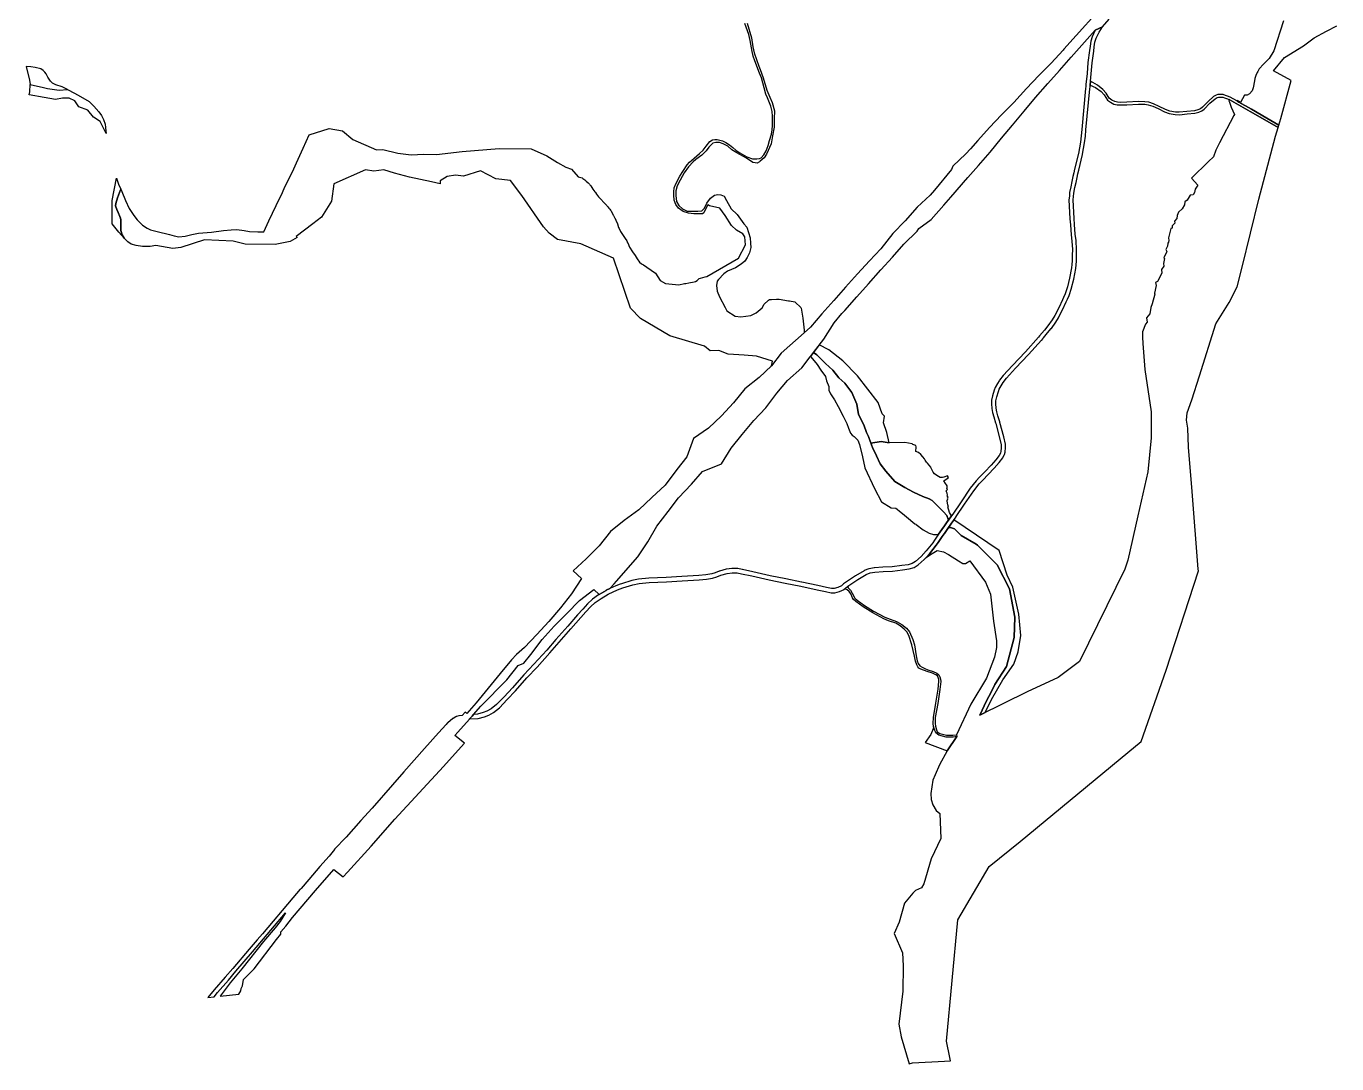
# Model space of a CAD drawing. Header units: millimetres. Extents: x 575364 to 581267, y 395296 to 403431.
# Drawn here: x 575364 to 579022, y 395296 to 398193 of the extents above; entities that cross this region are included whole.
import ezdxf

# ---------------------------------------------------------------- set-up
doc = ezdxf.new("R2010")
doc.units = ezdxf.units.MM
doc.layers.add('SECTOR0', color=7, linetype='Continuous')

msp = doc.modelspace()

# ---------------------------------------------------------------- linework, layer by layer
at = {"layer": 'SECTOR0'}
for points in [[(578390, 398273.1), (578260.9, 398129.5), (578258.3, 398126.7), (578225, 398090.3), (578190.2, 398055.4), (578156.3, 398019.7), (578120.7, 397980.5), (578086.7, 397945.4), (578053.3, 397910.7), (578020.2, 397873.8), (577999.5, 397850.8), (577987, 397837), (577951, 397802.1), (577946.9, 397793.2), (577899.3, 397735.8), (577887.6, 397721.8), (577851.1, 397687.6), (577817.8, 397649.6), (577782.8, 397614), (577749.9, 397571.9), (577718.1, 397537.7), (577684.4, 397501.7), (577651.2, 397464.5), (577618.5, 397427.2), (577585.2, 397389.8), (577553.1, 397352.8), (577535.5, 397337.2), (577471.1, 397280.5), (577444.3, 397245), (577409.9, 397212.3), (577369.4, 397180.7), (577337.8, 397141.7), (577304.3, 397105), (577268.7, 397070.5), (577226.2, 397041.8), (577208.1, 396990.5), (577179.6, 396955.4), (577147.3, 396911.3), (577110.4, 396877.5), (577074.2, 396842.9), (577033.3, 396812.8), (576994.4, 396781.8), (576963.2, 396742.5), (576927.6, 396707.1), (576926.5, 396706.1), (576926.5, 396706.1), (576890.4, 396672.6), (576913.8, 396650.7), (576886, 396608.6), (576855, 396568.8), (576822.9, 396530.5), (576789.1, 396494.6), (576754.7, 396457.9), (576732.1, 396438.8), (576718.4, 396423.6), (576686.7, 396385.3), (576620.2, 396303.9), (576593.5, 396274.1), (576588.9, 396278), (576580.6, 396268.6), (576572.1, 396267.6), (576571.8, 396267.5), (576571.5, 396267.5), (576564.7, 396265.8), (576563.9, 396265.6), (576563.2, 396265.2), (576555.5, 396260.5), (576555.3, 396260.4), (576555, 396260.1), (576540.4, 396248.3), (576539.8, 396247.8), (576539.6, 396247.7), (576539.3, 396247.4), (576539.1, 396247.2), (576535.7, 396243.4), (576535.7, 396243.4), (576514.9, 396219.9), (576475.3, 396176.6), (576475.2, 396176.5), (576446.6, 396143.5), (576417.5, 396111.1), (576417.5, 396111), (576386.4, 396075.1), (576329.1, 396010), (576298, 395975.7), (576297.9, 395975.7), (576256.5, 395928.4), (576224.4, 395895), (576224.3, 395894.8), (576224.1, 395894.6), (576209.4, 395876.1), (576183.6, 395847), (576183.5, 395846.9), (576152.9, 395810.1), (576131.1, 395785.8), (576131, 395785.7), (576128.7, 395782.9), (576128.5, 395783.2), (576108, 395759.6), (576023, 395659.2), (576008.1, 395641.7), (575986.4, 395616), (575940.1, 395561.9), (575919.3, 395537.5), (575888.4, 395502.5), (575871, 395481), (575887.9, 395482.9), (575897.5, 395494.8), (575928.4, 395529.7), (575949.2, 395554.1), (575995.5, 395608.2), (576087.8, 395717.2), (576072.5, 395693), (576058.5, 395675.8), (576026.2, 395637.8), (575965.9, 395560.6), (575932.5, 395521.8), (575904.7, 395484.8), (575957.5, 395490.7), (575962.4, 395499.8), (575963.9, 395506.1), (575967.8, 395513.2), (575970.3, 395531.3), (575999.9, 395561.1), (576062.5, 395642.8), (576074.7, 395657.9), (576074.8, 395658), (576074.8, 395664.1), (576088.1, 395680.5), (576107.1, 395704.6), (576171, 395779.8), (576222.3, 395838), (576248.4, 395817.6), (576260.2, 395830.9), (576326.8, 395903.6), (576392.8, 395978.7), (576460.7, 396052.7), (576528.4, 396125.8), (576560.9, 396162.5), (576586.8, 396191.3), (576560.5, 396212.9), (576568.4, 396221.9), (576601.1, 396258.5), (576601.3, 396258.8), (576608.4, 396266.7), (576612.6, 396271.4), (576633.1, 396294.3), (576705.1, 396368.3), (576736.6, 396407.9), (576752.4, 396415), (576772.2, 396438.5), (576803.8, 396481), (576837.2, 396518), (576873, 396552.9), (576908, 396589.6), (576948.2, 396620.2), (576963.6, 396606.3), (576982.3, 396617.9), (576982.7, 396618.1), (576993.4, 396623), (577004.8, 396636.1), (577011.5, 396643.6), (577070.8, 396711.2), (577098.6, 396753.8), (577124.3, 396796.9), (577155.6, 396838.1), (577184.4, 396876.2), (577220.9, 396914.5), (577251.9, 396949.5), (577305.1, 396971), (577331.4, 397014.7), (577362.4, 397053), (577395.3, 397092), (577428.1, 397127.9), (577459, 397168.2), (577489.2, 397203.7), (577528.6, 397239.4), (577552, 397269.8), (577552.9, 397270.9), (577561.6, 397282.1), (577590.2, 397319.3), (577619.2, 397364.9), (577640.9, 397390.7), (577648.7, 397399.4), (577682.1, 397437.4), (577714.8, 397474.2), (577749.5, 397512.8), (577782.4, 397548.2), (577813.9, 397584.4), (577851, 397620.7), (577855.3, 397628.3), (577890.4, 397653.5), (577925.6, 397693.8), (577944.7, 397715.7), (577992.4, 397770.3), (578022.5, 397804.7), (578054.7, 397841.8), (578086.6, 397880.4), (578117.5, 397916.8), (578149.4, 397955.6), (578181.3, 397993.7), (578215.8, 398033.1), (578248.1, 398069.6), (578280.8, 398106.8), (578348.1, 398182), (578368.1, 398191.5), (578387.3, 398213.1)], [(578874.1, 398208.2), (578846.4, 398124.8), (578833.4, 398102.8), (578817.5, 398087.5), (578806.1, 398074.2), (578801.9, 398066.4), (578800.5, 398063.9), (578796.1, 398056), (578794.1, 398047.4), (578792.5, 398040.7), (578789.2, 398021.1), (578785.8, 398012.6), (578778.9, 398004.7), (578772, 398000.8), (578765.1, 398000.3), (578753.4, 397980.5), (578744.4, 397986), (578743.2, 397984.6), (578745.1, 397983.6), (578749, 397981.4), (578784, 397961.2), (578827.1, 397936.4), (578860.7, 397917.1), (578866.5, 397935.2), (578895, 398041.3), (578846, 398068.4), (578876.6, 398106.2), (578929.1, 398138.5), (578959.1, 398160.6), (578994, 398179.6), (579022.5, 398193.8)], [(577376, 398201.6), (577388, 398160.7), (577392.2, 398135.5), (577395.9, 398119.3), (577409.1, 398081.4), (577412.6, 398072.1), (577421.2, 398049.5), (577431.6, 398014.7), (577439.7, 397995.2), (577446.2, 397980.4), (577452.2, 397956.9), (577452, 397934.7), (577451.3, 397911.3), (577447.3, 397886.9), (577442.9, 397864.6), (577430.2, 397835.7), (577423.6, 397825.3), (577412.3, 397815.9), (577410.8, 397814.6), (577404.4, 397811.2), (577398.5, 397811.5), (577392.3, 397812.9), (577374.4, 397824.6), (577347.1, 397839.7), (577333.4, 397848.2), (577322.3, 397857.9), (577309.8, 397864.9), (577299.1, 397868.1), (577289.2, 397868.1), (577280.1, 397866.7), (577269.2, 397855.6), (577261.6, 397845.1), (577250, 397833.3), (577232.9, 397821.2), (577225.5, 397814.5), (577212.3, 397800.2), (577200.9, 397784), (577188.9, 397763.5), (577181, 397747.3), (577177.1, 397733.6), (577176.8, 397720.9), (577179.2, 397703.5), (577185.2, 397692.5), (577195.6, 397683), (577208.8, 397677), (577222.9, 397677), (577233.3, 397677), (577238.9, 397676.8), (577249.9, 397678.1), (577257.2, 397685.4), (577263.5, 397698.9), (577273.6, 397713), (577284.8, 397721.3), (577294.5, 397722.9), (577302.6, 397722.3), (577311.9, 397718.8), (577318.8, 397706.7), (577331.8, 397683.7), (577348.4, 397667.5), (577367.2, 397641.8), (577375.8, 397631.8), (577384.8, 397602.3), (577386, 397587.3), (577386.2, 397575.5), (577382.5, 397560.7), (577376.2, 397547.1), (577369.8, 397537.4), (577359.8, 397528.6), (577343.4, 397518.6), (577321.3, 397509.4), (577311.2, 397501.7), (577296.5, 397486.2), (577292.5, 397481.7), (577290.3, 397468.9), (577292.5, 397453.1), (577299.2, 397437.7), (577315, 397407.6), (577320, 397398.1), (577342.4, 397383.5), (577358.9, 397381.3), (577386.5, 397385.1), (577401.4, 397392.4), (577418.6, 397407), (577418.8, 397407.5), (577422.6, 397415.7), (577436, 397427.8), (577438.3, 397429.9), (577444.2, 397430.2), (577457.9, 397430.8), (577465.6, 397431.2), (577491.3, 397426.7), (577494.6, 397426.1), (577509.1, 397423.5), (577510.5, 397422.3), (577526.3, 397407.6), (577526.5, 397407.3), (577526.7, 397406.3), (577531.9, 397377.8), (577535.7, 397344.8), (577535.5, 397337.2), (577471.1, 397280.5), (577444.3, 397245), (577446.8, 397257.6), (577402.5, 397272.2), (577368.3, 397274.6), (577323.6, 397277.7), (577297.4, 397287.8), (577272.6, 397287.1), (577256.8, 397299.3), (577160, 397328.4), (577078.2, 397376.8), (577050.7, 397406.2), (577003, 397545.8), (576912.2, 397585.8), (576846.7, 397597.5), (576824, 397615.2), (576808, 397632.8), (576746.9, 397720.5), (576715.2, 397762.2), (576674.5, 397767.3), (576631.4, 397789.4), (576584.2, 397774.2), (576562.5, 397777.2), (576538.9, 397773.1), (576519.1, 397761.3), (576519.7, 397752.9), (576495.5, 397758.3), (576433.8, 397771.8), (576391.8, 397783.2), (576362, 397792.5), (576333.9, 397788.6), (576310.8, 397791.8), (576222.3, 397753.5), (576216.3, 397704.3), (576188.2, 397660.1), (576163.8, 397641.5), (576117.1, 397606.1), (576119.6, 397602.8), (576100.4, 397592), (576058.5, 397584.1), (575974.8, 397584.2), (575941.3, 397592.7), (575861.7, 397596.8), (575795.1, 397575.1), (575773.3, 397572.8), (575725.8, 397581.1), (575709.9, 397577.9), (575688.4, 397577.7), (575670.1, 397580.6), (575656.3, 397584.4), (575647.2, 397591.4), (575637.2, 397601.2), (575631.5, 397611), (575627.8, 397622.7), (575627.4, 397632), (575628, 397641.4), (575627.8, 397652.2), (575626.4, 397657.1), (575624.7, 397661.9), (575620.4, 397672.7), (575617, 397681.7), (575613.2, 397691.4), (575613.6, 397697.7), (575618.7, 397713.9), (575626.4, 397736), (575627.5, 397738), (575630.2, 397731.6), (575640.8, 397706.7), (575651.4, 397684.6), (575664.3, 397664.5), (575673.5, 397652.9), (575688.6, 397637.8), (575701, 397629), (575710.5, 397625), (575728.7, 397619.9), (575763.3, 397611.6), (575776.5, 397608.3), (575789.8, 397605.5), (575807.4, 397607.3), (575826.1, 397611.4), (575844.3, 397615.3), (575880.4, 397617.9), (575914.4, 397622.4), (575936.2, 397624.6), (575951.5, 397625.1), (575972.2, 397622.8), (575986.8, 397620.3), (576010, 397618.6), (576027.4, 397619), (576040.8, 397649.6), (576061.2, 397692.9), (576079, 397728.5), (576085.7, 397744.7), (576106.9, 397786.8), (576118, 397811.8), (576137.2, 397852.4), (576153.3, 397890), (576208.9, 397907.8), (576246.9, 397900.8), (576275.7, 397877.1), (576341.1, 397848.1), (576359.6, 397848.7), (576400.8, 397838.9), (576437.9, 397834.1), (576473.5, 397835.7), (576509.4, 397835.1), (576580.6, 397843.7), (576684, 397851.6), (576773.7, 397850.8), (576817.4, 397830.9), (576846.5, 397812.5), (576869.9, 397800), (576886.1, 397794), (576904.2, 397772.7), (576916, 397769.7), (576917.5, 397768.4), (576922.8, 397764.1), (576925.3, 397762), (576926.8, 397760.8), (576932.3, 397755.5), (576936.2, 397751.7), (576937.5, 397750.4), (576939.5, 397747.6), (576945.8, 397738.4), (576951.1, 397730.8), (576952.7, 397728.6), (576955.8, 397724.3), (576961.7, 397716.3), (576962.1, 397715.8), (576967.5, 397710.1), (576976.2, 397700.9), (576978.7, 397698.5), (576982.5, 397694.7), (576984.7, 397692.6), (576985.8, 397691), (576987.2, 397689.1), (576990.2, 397685), (576990.5, 397684.7), (576993.1, 397682), (576995, 397679.9), (576996.2, 397677.6), (577002.6, 397665.4), (577003, 397664.8), (577004, 397662.8), (577005.6, 397659.5), (577006.5, 397657.8), (577009.4, 397651.8), (577014, 397640.9), (577017.4, 397631.2), (577018.7, 397627.9), (577022.8, 397619.5), (577027.9, 397612), (577035.9, 397600), (577040.2, 397593.5), (577042.1, 397587.9), (577043, 397587.9), (577047.6, 397576.1), (577055.9, 397563.6), (577063.2, 397553.1), (577069.7, 397543.7), (577076.1, 397534), (577081.4, 397530.1), (577086.8, 397526.5), (577096.1, 397520.2), (577120.2, 397504), (577133.9, 397483.5), (577148, 397474.8), (577185.5, 397471.2), (577201.2, 397474.4), (577205.3, 397475), (577213.2, 397477), (577228.1, 397479.7), (577232.4, 397480.4), (577236.4, 397483), (577242.7, 397488.4), (577246.3, 397490), (577258.8, 397493.1), (577264.2, 397494.5), (577351.9, 397545.8), (577371.3, 397583.1), (577369.5, 397605), (577364.5, 397613.9), (577346.3, 397624.1), (577332.7, 397636.3), (577314.7, 397664.5), (577300, 397685.4), (577271.6, 397692), (577266.2, 397694.6), (577259.4, 397680.4), (577255.4, 397672), (577251.4, 397669.4), (577247, 397669.3), (577240.1, 397669.7), (577227.1, 397669.1), (577212.3, 397670.9), (577197.6, 397676.1), (577185.1, 397685), (577177.3, 397694.9), (577172.8, 397707.3), (577171.4, 397721.6), (577171.9, 397731.1), (577173, 397742.3), (577177.2, 397753.3), (577188.3, 397774.9), (577196.3, 397787.1), (577209.2, 397806.1), (577215.7, 397813.2), (577228.7, 397824.7), (577243.5, 397837.6), (577253.8, 397846.8), (577261.5, 397858.5), (577272.2, 397871.7), (577279.6, 397876), (577285.7, 397876.6), (577292.3, 397876.6), (577300.5, 397875.3), (577307.4, 397872.8), (577316.6, 397868.9), (577326.9, 397862.2), (577336.4, 397854.7), (577344.6, 397847.4), (577355.6, 397839.2), (577375.2, 397828.7), (577391.1, 397823.2), (577403, 397823.2), (577410.5, 397823.4), (577415.9, 397825.8), (577422.7, 397833.7), (577429.3, 397844.8), (577434.6, 397859.8), (577438.9, 397874.5), (577444.3, 397891.4), (577446, 397904), (577447.2, 397916.4), (577447.2, 397942.1), (577446.4, 397954.6), (577442.3, 397970.1), (577433.1, 397992.8), (577428.8, 398003.6), (577423.5, 398021.5), (577416.2, 398048.8), (577410.4, 398062.3), (577398.1, 398096.2), (577393.5, 398109.2), (577390, 398123), (577384.4, 398153.1), (577381, 398169.9), (577369.9, 398200.4)]]:
    msp.add_lwpolyline(points, dxfattribs=at)
for points in [[(577938.1, 396813.9), (577935, 396809.6), (577925.6, 396795.4), (577924.6, 396794.1), (577924.6, 396794.1), (577910.8, 396774.4), (577899.7, 396758.2), (577894.7, 396750.8), (577876.3, 396727.8), (577862.1, 396712.6), (577846.5, 396698.8), (577837.2, 396693.2), (577825.7, 396689.6), (577808.1, 396687.2), (577780.8, 396683.8), (577755, 396682.8), (577754.8, 396682.8), (577754.7, 396682.8), (577731.8, 396680.8), (577731.6, 396680.7), (577731.3, 396680.7), (577717.3, 396678.1), (577716.9, 396678), (577716.6, 396677.9), (577716.4, 396677.9), (577703.3, 396672.9), (577703, 396672.7), (577702.6, 396672.5), (577679.1, 396658.4), (577679, 396658.3), (577653.6, 396641.8), (577653.5, 396641.7), (577645, 396635.7), (577644.8, 396635.6), (577644.5, 396635.4), (577644.3, 396635.1), (577639.8, 396630.8), (577629.4, 396626), (577619.3, 396622.8), (577611.9, 396622.9), (577597.4, 396626), (577574, 396631.5), (577573.9, 396631.5), (577528.6, 396640.9), (577528.5, 396640.9), (577484.5, 396649.8), (577440.3, 396658.7), (577392.1, 396669.7), (577392.1, 396669.7), (577362.9, 396676), (577362.8, 396676), (577350.3, 396678.5), (577349.9, 396678.6), (577349.6, 396678.6), (577349.3, 396678.6), (577333.8, 396679), (577333.4, 396679), (577333.1, 396679), (577318.6, 396677), (577318.3, 396677), (577317.9, 396676.9), (577298.9, 396671.5), (577298.6, 396671.4), (577298.2, 396671.3), (577287.3, 396666.5), (577277.3, 396663.7), (577260.9, 396661.4), (577241.5, 396659.1), (577193.9, 396656.9), (577193.9, 396656.9), (577150.2, 396654.1), (577102, 396651.8), (577101.8, 396651.8), (577073.3, 396648.9), (577072.9, 396648.8), (577054.7, 396645.1), (577054.3, 396645), (577025.6, 396636.5), (577025.4, 396636.4), (577025.3, 396636.4), (577021.5, 396634.9), (577009.8, 396630.6), (577009.6, 396630.5), (577009.3, 396630.5), (576993.4, 396623), (576982.7, 396618.1), (576982.3, 396617.9), (576963.6, 396606.3), (576961.8, 396605.2), (576961.7, 396605.1), (576961.6, 396605), (576944.8, 396593.3), (576944.6, 396593.2), (576944.2, 396592.9), (576930.9, 396580.5), (576930.8, 396580.3), (576930.6, 396580.2), (576917.3, 396565.8), (576917.2, 396565.8), (576902.9, 396550), (576902.8, 396550), (576875.3, 396518), (576842.4, 396480.9), (576842.4, 396480.9), (576842.3, 396480.9), (576816.7, 396451.3), (576781, 396411.9), (576752.7, 396381.7), (576752.6, 396381.6), (576720.8, 396345.7), (576697.7, 396320.9), (576676.7, 396299), (576661.9, 396286.9), (576649.8, 396280.6), (576638.9, 396276.4), (576623.6, 396272.1), (576612.6, 396271.4), (576608.4, 396266.7), (576601.3, 396258.8), (576625.6, 396260.1), (576642.7, 396265), (576654.8, 396269.6), (576668.6, 396276.8), (576684.8, 396290.1), (576706.5, 396312.7), (576729.7, 396337.6), (576761.5, 396373.6), (576789.8, 396403.8), (576825.7, 396443.3), (576851.4, 396473), (576884.3, 396510.1), (576911.8, 396542), (576926.1, 396557.7), (576939.3, 396571.9), (576952, 396583.7), (576968.3, 396595.1), (576988.2, 396607.4), (577014.2, 396619.5), (577029.2, 396625), (577057.4, 396633.4), (577075, 396637), (577102.9, 396639.8), (577150.9, 396642.1), (577194.6, 396644.9), (577242.5, 396647.1), (577262.4, 396649.5), (577279.8, 396651.9), (577291.4, 396655.2), (577302.6, 396660.1), (577320.7, 396665.2), (577334.1, 396667), (577348.5, 396666.6), (577360.4, 396664.2), (577389.5, 396658), (577437.8, 396646.9), (577482.1, 396638), (577526.1, 396629.2), (577571.4, 396619.8), (577594.7, 396614.3), (577610.5, 396610.9), (577621.1, 396610.7), (577633.8, 396614.8), (577646.7, 396620.7), (577647.3, 396621.2), (577656.3, 396629), (577660.3, 396631.8), (577685.4, 396648.2), (577708.2, 396661.9), (577720.1, 396666.4), (577733.2, 396668.8), (577755.6, 396670.8), (577781.8, 396671.8), (577809.7, 396675.3), (577828.3, 396677.9), (577842.2, 396682.1), (577853.6, 396689.1), (577870.5, 396704), (577875.8, 396709.6), (577885.4, 396720), (577904.3, 396743.7), (577909.6, 396751.4), (577921.1, 396768.3), (577926.5, 396776), (577927, 396776.7), (577938.6, 396793.3), (577944.8, 396802.7), (577956.9, 396819.2), (577956.9, 396819.3), (577956.9, 396819.3), (577960, 396823.6), (577960, 396823.7), (577983.4, 396858.5), (578009, 396895.8), (578024.4, 396915.5), (578034, 396925.3), (578034.1, 396925.4), (578048.8, 396941.1), (578066.2, 396959.2), (578066.4, 396959.3), (578080.1, 396974.8), (578080.3, 396975.1), (578089.7, 396987.5), (578089.9, 396987.8), (578090.1, 396988.1), (578090.3, 396988.4), (578094.2, 396996.5), (578094.4, 396996.8), (578094.5, 396997), (578096.7, 397003.4), (578096.9, 397004.1), (578097, 397004.9), (578097, 397005.2), (578097.2, 397015.2), (578097.4, 397025), (578097.3, 397025.6), (578097.2, 397026.1), (578092.8, 397046.6), (578092.8, 397046.8), (578082, 397087), (578081.6, 397088.6), (578081.5, 397088.8), (578076.1, 397105.6), (578073, 397116.7), (578071.8, 397127), (578070.9, 397138.8), (578070.9, 397147.5), (578073.1, 397158), (578077.6, 397173.5), (578079.7, 397179.4), (578085.2, 397189.2), (578090.8, 397197.9), (578100.7, 397210.1), (578125.6, 397238), (578161.8, 397276.2), (578161.8, 397276.3), (578198.5, 397316.8), (578198.6, 397316.8), (578198.6, 397316.9), (578201.6, 397320.4), (578202, 397320.9), (578204, 397323.3), (578215.2, 397336.9), (578225.5, 397349.1), (578225.7, 397349.3), (578225.8, 397349.5), (578237.9, 397367.1), (578238, 397367.2), (578245.3, 397379.1), (578245.4, 397379.3), (578245.5, 397379.5), (578256.9, 397401.2), (578256.9, 397401.3), (578257, 397401.4), (578267.2, 397423.6), (578270.6, 397430.8), (578270.6, 397430.9), (578275.2, 397441.4), (578275.4, 397441.7), (578281.9, 397462), (578282, 397462.2), (578288.2, 397486.7), (578288.3, 397487), (578293.5, 397516.3), (578293.5, 397516.5), (578293.5, 397516.7), (578294.5, 397527), (578294.5, 397527), (578295.4, 397537.4), (578295.4, 397537.5), (578295.5, 397537.8), (578295.6, 397546.3), (578295.6, 397546.4), (578295.6, 397546.5), (578295.5, 397553.4), (578296.2, 397569.4), (578296.3, 397569.6), (578296.2, 397569.9), (578295, 397594.2), (578295, 397594.6), (578292.4, 397612.4), (578290.6, 397639.1), (578289.4, 397656.5), (578288.2, 397673.8), (578287.5, 397690.9), (578286.9, 397708.1), (578287.8, 397717.7), (578288.6, 397726.9), (578291.4, 397742.7), (578294.5, 397756.9), (578297.6, 397771), (578299.9, 397781.2), (578302.2, 397791.4), (578312.9, 397835.4), (578313, 397835.6), (578313, 397835.8), (578318.6, 397867.5), (578318.6, 397867.7), (578318.6, 397867.8), (578320.5, 397885.7), (578322.3, 397903.3), (578322.3, 397903.4), (578333, 398018.4), (578333.6, 398023.8), (578334.2, 398028.4), (578335.2, 398039.8), (578337.1, 398060.1), (578339.8, 398091), (578343.9, 398123.5), (578345.4, 398135.9), (578347.1, 398148.3), (578351.1, 398159.5), (578358.8, 398176.5), (578368.1, 398191.5), (578348.1, 398182), (578339.9, 398163.9), (578335.4, 398151.1), (578333.5, 398137.5), (578331.9, 398125), (578327.9, 398092.2), (578325.2, 398061.1), (578322.3, 398030.5), (578321.7, 398025.2), (578321.1, 398019.7), (578310.4, 397904.5), (578308.5, 397886.9), (578306.7, 397869.3), (578301.2, 397838), (578290.5, 397794.2), (578288.2, 397783.8), (578285.9, 397773.6), (578282.8, 397759.4), (578279.7, 397745.1), (578276.7, 397728.5), (578275.8, 397718.8), (578274.8, 397708.4), (578275.6, 397690.5), (578276.2, 397673.2), (578277.4, 397655.7), (578278.6, 397638.3), (578280.5, 397611.1), (578283.1, 397593.2), (578284.2, 397569.6), (578283.5, 397553.6), (578283.6, 397546.4), (578283.5, 397538.2), (578282.5, 397528.1), (578281.6, 397518.1), (578276.5, 397489.4), (578270.4, 397465.5), (578264.1, 397445.8), (578259.7, 397435.8), (578256.3, 397428.7), (578246.2, 397406.6), (578235, 397385.2), (578227.9, 397373.7), (578216.1, 397356.6), (578206, 397344.6), (578192.8, 397328.6), (578189.5, 397324.8), (578153, 397284.4), (578116.7, 397246.1), (578091.5, 397217.8), (578081.1, 397204.9), (578079.8, 397202.9), (578079.7, 397202.8), (578074.9, 397195.4), (578068.8, 397184.4), (578066.2, 397177.2), (578061.5, 397160.9), (578058.9, 397148.7), (578058.9, 397138.4), (578059.8, 397125.8), (578061.2, 397114.4), (578064.6, 397102.2), (578070, 397085.4), (578070.4, 397084), (578081.1, 397043.9), (578085.3, 397024.4), (578085.2, 397015.4), (578085, 397006.4), (578083.3, 397001.4), (578079.8, 396994.3), (578071, 396982.5), (578057.5, 396967.4), (578040.1, 396949.3), (578025.4, 396933.6), (578015.4, 396923.4), (577999.3, 396902.9), (577973.4, 396865.3), (577950.1, 396830.5), (577947.2, 396826.3), (577947.1, 396826.3), (577947.1, 396826.2)], [(575478.9, 398016.4), (575464, 398024.2), (575445.8, 398029.8), (575436.7, 398034.3), (575431.7, 398039.5), (575423.9, 398050.8), (575419.2, 398060.3), (575415.2, 398065.3), (575410.9, 398069.2), (575404.4, 398073.9), (575388.1, 398077.8), (575376.3, 398080.2), (575363.6, 398080.4), (575372.8, 398042.9), (575374.5, 398030.6), (575374.4, 398030.2), (575411.5, 398021.6), (575423.3, 398019.6), (575455.6, 398014.3)], [(578334.2, 398028.4), (578348.9, 398021.9), (578364.5, 398011.1), (578372.8, 398001.7), (578382.2, 397987.1), (578390.5, 397981.1), (578400.2, 397975.9), (578409.4, 397973.9), (578419.7, 397973.4), (578436.6, 397973.9), (578468.8, 397975.6), (578486.2, 397975.1), (578496.2, 397974), (578508.6, 397969.5), (578523.5, 397963.1), (578541.5, 397954.4), (578554.9, 397949.4), (578571.1, 397946.4), (578583, 397946.1), (578604.8, 397948.3), (578626.4, 397950.1), (578637, 397953.1), (578645.4, 397956.6), (578651.9, 397961.8), (578667.9, 397978.1), (578682.5, 397990.8), (578688.4, 397994.1), (578692, 397995.3), (578697.4, 397995.5), (578704, 397995.2), (578709, 397993.5), (578714.6, 397991.1), (578722.1, 397988.2), (578741.7, 397977.5), (578780.5, 397955.2), (578834.7, 397924), (578858.6, 397910.2), (578860.7, 397917.1), (578827.1, 397936.4), (578784, 397961.2), (578749, 397981.4), (578745.1, 397983.6), (578743.2, 397984.6), (578725.1, 397994.6), (578717.2, 397997.6), (578711.5, 398000), (578705.4, 398002.2), (578697.5, 398002.5), (578690.7, 398002.3), (578685.5, 398000.5), (578678.5, 397996.6), (578663.1, 397983.2), (578647.2, 397967), (578641.8, 397962.6), (578634.7, 397959.7), (578625.1, 397957), (578604.2, 397955.3), (578582.7, 397953.1), (578571.8, 397953.4), (578556.8, 397956.2), (578544.2, 397960.9), (578526.4, 397969.4), (578511.2, 397976), (578497.8, 397980.9), (578486.7, 397982.1), (578468.7, 397982.6), (578436.3, 397980.9), (578419.8, 397980.4), (578410.3, 397980.8), (578402.6, 397982.5), (578394.2, 397987.1), (578387.3, 397992), (578378.4, 398005.9), (578369.2, 398016.4), (578354.4, 398028.5), (578335.2, 398039.8)], [(578026.2, 396269.8), (578044.7, 396309.1), (578057.5, 396333.8), (578067.6, 396355.4), (578100.6, 396405.3), (578121.8, 396486.3), (578123.4, 396543.4), (578108.6, 396621.8), (578074.7, 396689.5), (578019.2, 396744), (578016, 396747.2), (577974.2, 396771.3), (577954.8, 396789.5), (577944, 396793), (577938.6, 396793.3), (577927, 396776.7), (577926.5, 396776), (577921.1, 396768.3), (577909.6, 396751.4), (577904.3, 396743.7), (577885.4, 396720), (577875.8, 396709.6), (577887.8, 396717.6), (577906.7, 396729.2), (577924.9, 396725.9), (577938.4, 396718), (577966.2, 396700.4), (577978.5, 396693.2), (577986.1, 396692.6), (577998, 396700.1), (578041.4, 396641.1), (578055.7, 396607.7), (578063.8, 396531.5), (578072.7, 396476.5), (578072.2, 396457.9), (578067.3, 396431), (578044.9, 396372.3), (578000.4, 396300.4), (577960.8, 396214.3), (577961.3, 396209.4), (577934.7, 396169.6), (577913, 396130.8), (577901.3, 396102.8), (577894.9, 396087.6), (577889.3, 396050.9), (577890.2, 396033.8), (577894.7, 396018.9), (577903.9, 396003.6), (577914.2, 395994.5), (577917, 395924.8), (577890.5, 395868.2), (577869.7, 395798.5), (577863.1, 395787), (577846.5, 395779.6), (577838.5, 395772.8), (577815.5, 395744), (577800.3, 395691.8), (577787, 395659.3), (577810.4, 395605.7), (577812, 395569.1), (577811.4, 395498.9), (577800.1, 395406.8), (577806.3, 395371.1), (577829, 395295.9), (577837.9, 395298.7), (577927.2, 395303.1), (577943.9, 395303.9), (577942, 395313.4), (577932.9, 395359.4), (577964.5, 395698.1), (578051.7, 395847), (578138.1, 395916.8), (578439.1, 396165.5), (578475.9, 396195.9), (578545.9, 396394.9), (578636.4, 396672), (578635.4, 396676.8), (578619, 396894.3), (578608.9, 397017.3), (578606.3, 397071.1), (578602.5, 397093.2), (578605.2, 397113.5), (578617.4, 397149.8), (578639, 397216.6), (578684.8, 397361.9), (578721.9, 397421.8), (578744.5, 397465.5), (578758.5, 397520.7), (578805.3, 397710.7), (578851, 397886.3), (578858.6, 397910.2), (578834.7, 397924), (578780.5, 397955.2), (578741.7, 397977.5), (578722.1, 397988.2), (578720.9, 397984.9), (578723.3, 397981.3), (578727.3, 397967.5), (578737, 397946.8), (578735.5, 397943.9), (578694.9, 397867.8), (578684.8, 397847.2), (578677.9, 397828.6), (578664.5, 397815), (578616.5, 397769), (578634.8, 397749.1), (578627.1, 397738.5), (578625.6, 397729.2), (578621.9, 397722.8), (578613.2, 397721.3), (578604.9, 397707.1), (578598.7, 397702.5), (578597.4, 397694.4), (578591.2, 397683.6), (578581, 397673.7), (578577.1, 397664.7), (578575.6, 397656.6), (578569.7, 397649), (578570.6, 397643.2), (578562.5, 397636.1), (578562.7, 397629.2), (578559.3, 397628.7), (578552.4, 397602.4), (578553.8, 397595), (578552.6, 397590.2), (578550.4, 397587.8), (578549.8, 397579.2), (578544.8, 397569.9), (578547.7, 397564.2), (578539.5, 397546.3), (578541.7, 397544.1), (578538.5, 397530.4), (578539.9, 397522.8), (578533.1, 397513.5), (578534, 397503.4), (578522.3, 397480), (578516.7, 397477.3), (578518.5, 397469.6), (578513.3, 397447.6), (578514.4, 397444.9), (578507.5, 397418.3), (578503.6, 397407.3), (578500.1, 397390.5), (578490.8, 397378.9), (578493.2, 397366.6), (578488.5, 397361.2), (578479.6, 397339.8), (578479.6, 397324.7), (578481, 397307.5), (578487, 397234.5), (578504, 397116.4), (578504, 397043.4), (578494.9, 396948.4), (578466.8, 396825.9), (578438.9, 396702.5), (578430.3, 396677.5), (578304.1, 396419.4), (578244.4, 396374.3), (578158.2, 396334.9)], [(577684.5, 397217.1), (577643.5, 397258.7), (577604.4, 397289.6), (577577.7, 397303.1), (577561.6, 397282.1), (577570.5, 397275.9), (577594.7, 397251.5), (577615.7, 397233.2), (577632.1, 397211.5), (577648.9, 397196.2), (577668.3, 397170.7), (577682.6, 397137.6), (577686.8, 397109.3), (577701.9, 397080.3), (577709.5, 397058.6), (577714.8, 397047.1), (577721.8, 397028.6), (577750.1, 397033.4), (577773, 397029.9), (577765.9, 397059), (577757, 397085.3), (577759.8, 397104.5), (577753.5, 397110.7), (577741.7, 397142.9)], [(577709.5, 397058.6), (577701.9, 397080.3), (577686.8, 397109.3), (577682.6, 397137.6), (577668.3, 397170.7), (577648.9, 397196.2), (577632.1, 397211.5), (577615.7, 397233.2), (577594.7, 397251.5), (577570.5, 397275.9), (577561.6, 397282.1), (577552.9, 397270.9), (577554.2, 397269.7), (577571.7, 397248.2), (577581.7, 397233.2), (577594.7, 397214.7), (577598.3, 397203.2), (577604.3, 397186.7), (577604.3, 397176.6), (577608.9, 397167.1), (577619.9, 397149.5), (577630.3, 397131.3), (577644.2, 397104), (577654.3, 397084.1), (577659.2, 397070.8), (577665.3, 397056.6), (577669.1, 397051.3), (577674.7, 397047.7), (577685.5, 397037.5), (577689.7, 397025.1), (577698.2, 396990.8), (577705.2, 396960.3), (577731.6, 396901.9), (577751.6, 396865.4), (577778.3, 396848.6), (577791.2, 396847), (577795, 396844.3), (577802.1, 396839), (577810.2, 396832.4), (577821.6, 396823.1), (577844.8, 396804), (577846.8, 396802.4), (577848, 396801.6), (577867.3, 396786.8), (577884.3, 396777.2), (577896.3, 396774.3), (577909, 396774.1), (577910.8, 396774.4), (577924.6, 396794.1), (577924.6, 396794.1), (577925.6, 396795.4), (577935, 396809.6), (577938.1, 396813.9), (577933.8, 396826.8), (577924.1, 396837.2), (577900.7, 396861.7), (577892.8, 396869), (577884.9, 396873.1), (577866.4, 396879.7), (577840.3, 396891.7), (577816.7, 396904.7), (577788.2, 396921.5), (577763.2, 396951), (577747.9, 396970.9), (577737, 396993.8), (577726.2, 397017), (577714.8, 397047.1)], [(577879.4, 396972.9), (577876.9, 396976.1), (577873.4, 396981.7), (577871, 396985.4), (577866.5, 396990.9), (577861.3, 396997.7), (577854.6, 397002.5), (577847.6, 397005.3), (577848.6, 397018.3), (577847.7, 397022.1), (577839.1, 397025.2), (577837.3, 397027.1), (577816.5, 397030.9), (577773, 397029.9), (577750.1, 397033.4), (577721.8, 397028.6), (577726.2, 397017), (577737, 396993.8), (577747.9, 396970.9), (577763.2, 396951), (577788.2, 396921.5), (577816.7, 396904.7), (577840.3, 396891.7), (577866.4, 396879.7), (577884.9, 396873.1), (577892.8, 396869), (577900.7, 396861.7), (577924.1, 396837.2), (577933.8, 396826.8), (577938.1, 396813.9), (577947.1, 396826.2), (577947.1, 396826.2), (577940.8, 396835.4), (577936.9, 396851), (577937.7, 396851.9), (577938.1, 396854.1), (577936.7, 396856.8), (577935.5, 396860.7), (577934.4, 396868.8), (577936.5, 396873.7), (577935.4, 396876.2), (577937.4, 396877.9), (577934.2, 396881.6), (577935.4, 396883.4), (577934.8, 396889.1), (577932.8, 396892.8), (577932.5, 396893.3), (577932.3, 396895.7), (577935.6, 396899.5), (577933.4, 396901.4), (577934.7, 396904.6), (577935.1, 396909.7), (577928.4, 396919.5), (577924.3, 396922.7), (577938.4, 396933.4), (577935.2, 396937.6), (577925.4, 396934.3), (577921.9, 396933.2), (577915.6, 396933.4), (577905.5, 396938.2), (577899.2, 396943.5), (577895.9, 396948.1), (577889.3, 396960.5), (577888.8, 396961.5)], [(578079.7, 396729), (577953.4, 396814.5), (577944.8, 396802.7), (577938.6, 396793.3), (577944, 396793), (577954.8, 396789.5), (577974.2, 396771.3), (578016, 396747.2), (578019.2, 396744), (578074.7, 396689.5), (578108.6, 396621.8), (578123.4, 396543.4), (578121.8, 396486.3), (578100.6, 396405.3), (578067.6, 396355.4), (578057.5, 396333.8), (578044.7, 396309.1), (578026.2, 396269.8), (578040.7, 396276.9), (578058.6, 396312.9), (578090.5, 396368.5), (578120.9, 396412.1), (578133.3, 396446), (578140.8, 396492.3), (578134.4, 396551.3), (578118.1, 396626.7), (578102, 396660.2), (578079.7, 396729)], [(577961.3, 396209.4), (577951.2, 396208.3), (577931.9, 396208.3), (577911.7, 396214), (577903.3, 396219.9), (577902, 396222.5), (577900.2, 396226.2), (577896.8, 396237.7), (577896, 396245.9), (577896, 396245.9), (577896.5, 396263.1), (577903.4, 396303), (577909.3, 396341.8), (577911.6, 396363.4), (577911.5, 396369.4), (577910, 396374.2), (577907.5, 396378.8), (577903.5, 396382.1), (577894.2, 396386.6), (577879.3, 396391.7), (577860.9, 396397.6), (577856, 396400.8), (577852.9, 396404.2), (577849.9, 396410), (577846.5, 396420.2), (577843.6, 396433.8), (577835.9, 396465.5), (577827.3, 396492.2), (577821.7, 396501.8), (577814.6, 396509.8), (577803.2, 396519.1), (577791.5, 396525.9), (577771.2, 396533.2), (577757.5, 396538.4), (577727.4, 396555.3), (577700.3, 396572.2), (577679.9, 396586.4), (577672.9, 396592.7), (577670.3, 396597.4), (577665.4, 396608.1), (577661.3, 396614.7), (577655.4, 396619.8), (577650.7, 396621), (577647.3, 396621.2), (577656.3, 396629), (577656.8, 396627.6), (577658.7, 396625.1), (577665.1, 396618), (577669.8, 396610.5), (577674.8, 396599.7), (577676.9, 396595.9), (577683, 396590.3), (577703.8, 396575.6), (577729.2, 396559.6), (577760.3, 396542.6), (577776, 396537.6), (577793.3, 396531.3), (577808.5, 396522.9), (577820.8, 396512.6), (577829.5, 396502.3), (577838.9, 396480.5), (577843.1, 396465.5), (577848.5, 396434.9), (577851.3, 396421.5), (577854, 396414.1), (577858.7, 396407.3), (577864.8, 396403.4), (577872.4, 396400), (577880.9, 396396.4), (577896.1, 396391.3), (577906.2, 396386.3), (577911.4, 396382.1), (577914.6, 396376.2), (577916.5, 396370.2), (577916.6, 396363.1), (577914.3, 396341.2), (577908.4, 396302.2), (577901.5, 396262.6), (577901, 396246.1), (577901.7, 396238.7), (577904.8, 396228), (577907.2, 396223.2), (577913.9, 396218.6), (577932.6, 396213.3), (577951, 396213.3), (577960.8, 396214.3)], [(577961.3, 396209.4), (577951.2, 396208.3), (577931.9, 396208.3), (577911.7, 396214), (577903.3, 396219.9), (577902, 396222.5), (577900.2, 396226.2), (577896.8, 396237.7), (577895.9, 396231.5), (577889.2, 396215.8), (577873.3, 396193.4), (577934.7, 396169.6)]]:
    msp.add_lwpolyline(points, close=True, dxfattribs=at)
at = {"layer": 'SECTOR0', "lineweight": -2}
for points in [[(575587.1, 397893.6), (575569.7, 397927), (575551.5, 397939.4), (575535.4, 397958.8), (575510.7, 397968), (575499.1, 397984.7), (575483.6, 397992.2), (575465.1, 397992.7), (575445.3, 397988.2), (575414.1, 397993.9), (575371.5, 398001.7), (575373.3, 398010.1), (575374.4, 398030.2), (575411.5, 398021.6), (575423.3, 398019.6), (575455.6, 398014.3), (575478.9, 398016.4), (575482.6, 398014.5), (575508.8, 398000.7), (575538.9, 397982.7), (575552.8, 397969.8), (575566.7, 397954.3), (575573.3, 397944.1), (575578.9, 397932.7), (575583.9, 397919.3), (575585.2, 397910.2), (575585.9, 397900.1)], [(575637.2, 397601.2), (575622.4, 397617.8), (575603.8, 397641.7), (575603.1, 397655.7), (575603.1, 397706.8), (575615.8, 397769.2), (575621.6, 397752.3), (575627.5, 397738), (575626.4, 397736), (575618.7, 397713.9), (575613.6, 397697.7), (575613.2, 397691.4), (575617, 397681.7), (575620.4, 397672.7), (575624.7, 397661.9), (575626.4, 397657.1), (575627.8, 397652.2), (575628, 397641.4), (575627.4, 397632), (575627.8, 397622.7), (575631.5, 397611)]]:
    msp.add_lwpolyline(points, close=True, dxfattribs=at)

doc.saveas('drawing.dxf')
